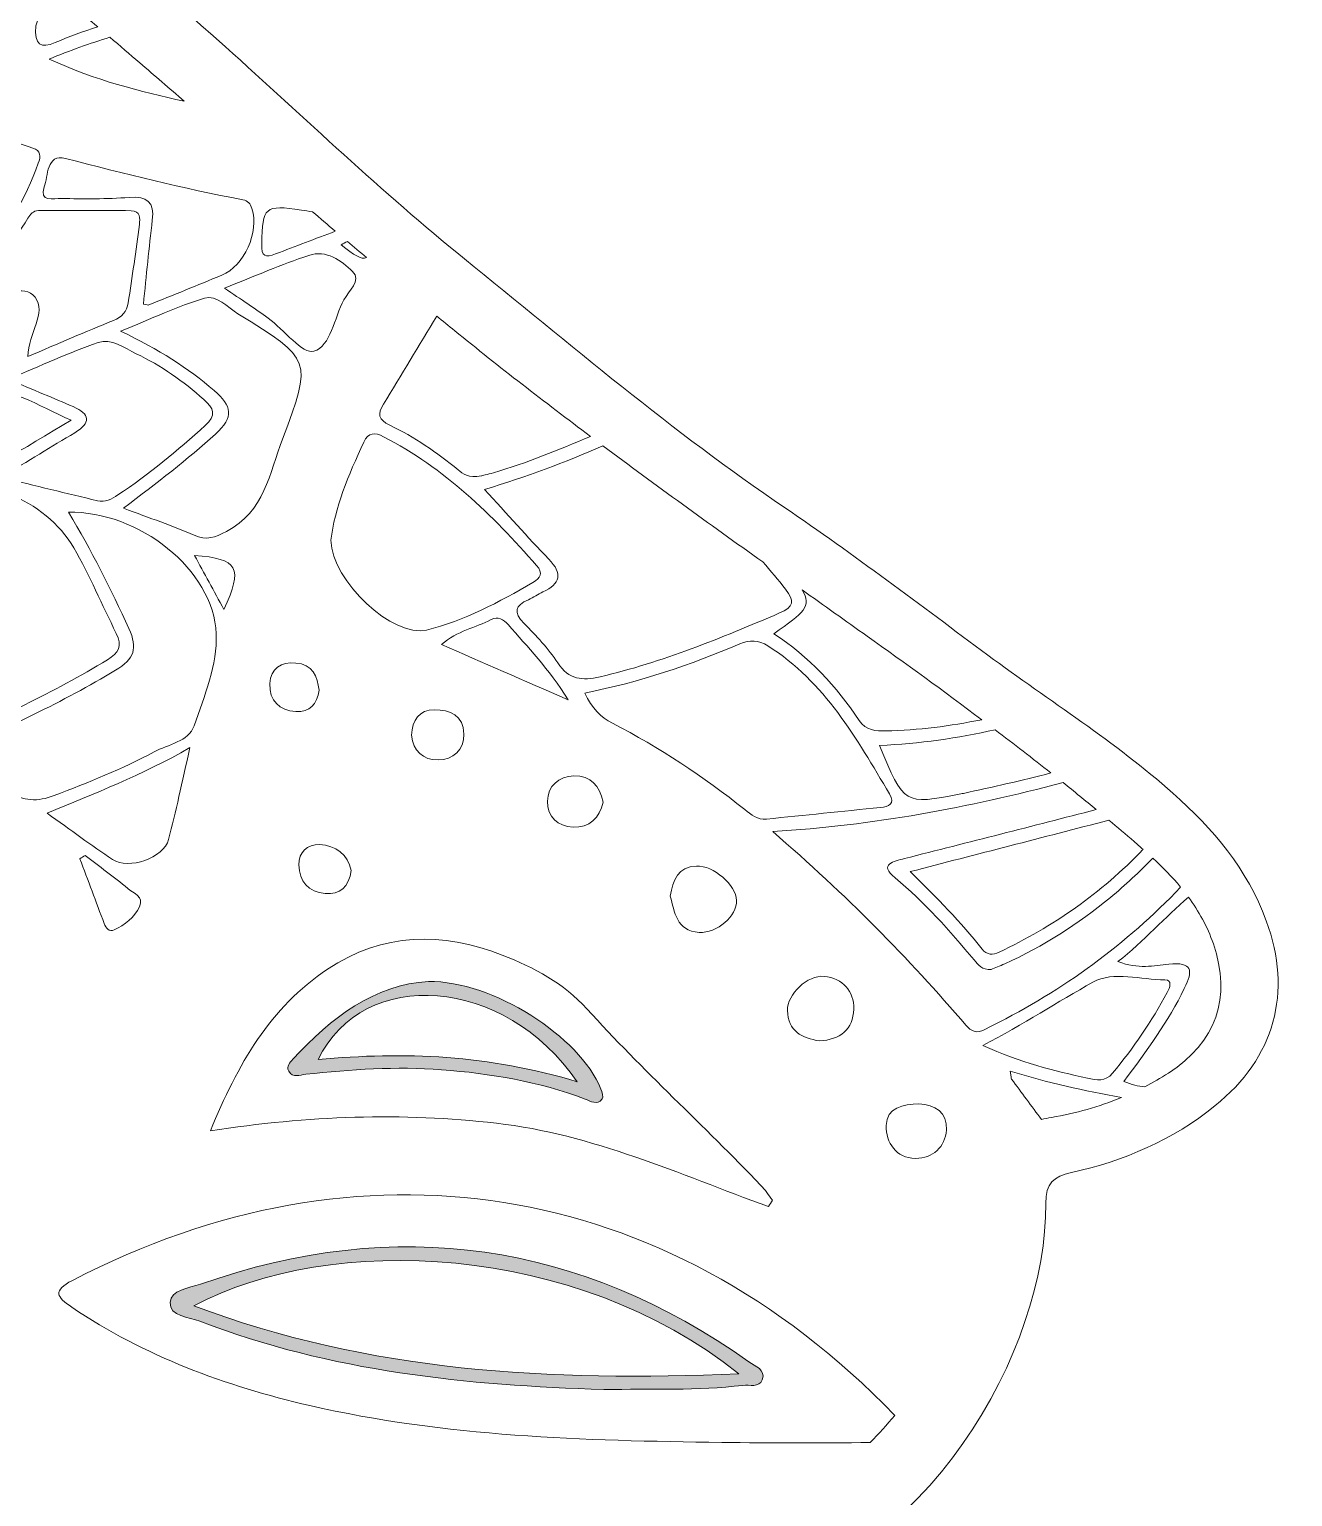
# Model space of a CAD drawing. Extents: x 196 to 3823, y -5725 to -331.
# Drawn here: x 1547.3 to 1787.2, y -2771.1 to -2492.5 of the extents above; entities that cross this region are included whole.
import ezdxf

# ---------------------------------------------------------------- set-up
doc = ezdxf.new("R2010")
doc.units = 0
doc.header["$MEASUREMENT"] = 0
doc.layers.add('Layer 1', color=7, linetype='Continuous')

# ---------------------------------------------------------------- blocks, each defined once
blk = doc.blocks.new('block 2')
at = {"layer": 'Layer 1', "true_color": 0xffffff}
h = blk.add_hatch(color=7, dxfattribs=at)
h.dxf.hatch_style = 2
edge = h.paths.add_edge_path()
edge.add_spline(control_points=[(1625.6, -2690.02), (1634.91, -2690.75), (1644.05, -2692.26), (1652.84, -2695.59), (1653.87, -2695.98), (1655.14, -2696.87), (1656.11, -2695.58), (1656.38, -2695.22), (1656.09, -2694.28), (1655.86, -2693.7), (1651.78, -2683.71), (1635.38, -2673.14), (1623.1, -2673.26), (1612.88, -2673.88), (1604.63, -2680.07), (1597.36, -2688.04), (1596.8, -2688.66), (1596.04, -2689.36), (1596.56, -2690.28), (1597.35, -2691.7), (1598.66, -2690.99), (1599.81, -2690.88), (1608.38, -2690.01), (1616.96, -2689.34), (1625.6, -2690.02)], knot_values=[0, 0, 0, 0, 1, 1, 1, 2, 2, 2, 3, 3, 3, 4, 4, 4, 5, 5, 5, 6, 6, 6, 7, 7, 7, 8, 8, 8, 8], degree=3, periodic=1)
edge = h.paths.add_edge_path()
edge.add_spline(control_points=[(1602.14, -2688.11), (1610.77, -2670.32), (1637.55, -2672.18), (1651.32, -2692.31), (1634.56, -2687.2), (1618.48, -2686.55), (1602.14, -2688.11)], knot_values=[0, 0, 0, 0, 1, 1, 1, 2, 2, 2, 2], degree=3, periodic=1)
h = blk.add_hatch(color=7, dxfattribs=at)
h.dxf.hatch_style = 2
edge = h.paths.add_edge_path()
edge.add_spline(control_points=[(1574.03, -2734.25), (1573.95, -2736.95), (1577.59, -2736.98), (1579.69, -2737.79), (1604.54, -2747.38), (1630.58, -2749.97), (1656.4, -2750.75), (1665.55, -2750.63), (1674.19, -2750.98), (1682.79, -2749.97), (1684.08, -2749.82), (1685.92, -2750.46), (1686.49, -2748.91), (1687.2, -2746.96), (1685.14, -2746.35), (1683.97, -2745.52), (1651.78, -2722.73), (1617.05, -2717.65), (1579.78, -2730.76), (1577.61, -2731.52), (1574.1, -2731.78), (1574.03, -2734.25)], knot_values=[0, 0, 0, 0, 1, 1, 1, 2, 2, 2, 3, 3, 3, 4, 4, 4, 5, 5, 5, 6, 6, 6, 7, 7, 7, 7], degree=3, periodic=1)
edge = h.paths.add_edge_path()
edge.add_spline(control_points=[(1682.03, -2747.75), (1646.1, -2749.34), (1611.93, -2747.41), (1578.57, -2734.88), (1604.41, -2720.98), (1650.92, -2722.89), (1682.03, -2747.75)], knot_values=[0, 0, 0, 0, 1, 1, 1, 2, 2, 2, 2], degree=3, periodic=1)
at = {"layer": 'Layer 1', "lineweight": 0}
for points, knots in [([(1782.21, -2661.74), (1778.62, -2651.94), (1772.08, -2644.26), (1764.45, -2637.5), (1753.49, -2627.77), (1741.06, -2619.97), (1729.31, -2611.28), (1716.54, -2601.82), (1703.91, -2592.19), (1690.73, -2583.27), (1669.44, -2568.87), (1649.89, -2552.15), (1629.93, -2536.03), (1614.23, -2523.34), (1599.61, -2509.29), (1584.56, -2495.8), (1559.73, -2473.53), (1534.69, -2451.53), (1506.82, -2433.03), (1480.33, -2415.45), (1451.94, -2402.34), (1420.65, -2395.85), (1398.49, -2391.28), (1376.01, -2389.99), (1353.51, -2388.98), (1301.9, -2386.65), (1250.47, -2387.48), (1199.41, -2396.71), (1186.01, -2399.14), (1172.36, -2399.3), (1158.78, -2397.41), (1142.91, -2395.19), (1128.59, -2388.51), (1114.77, -2380.99), (1084.4, -2364.45), (1052.73, -2353.13), (1017.67, -2351.89), (988.77, -2350.86), (960.42, -2353.4), (932.48, -2360.7), (913.22, -2365.73), (895.95, -2375.5), (878.46, -2384.52), (851.19, -2398.56), (822.76, -2401.32), (792.99, -2395.61), (772.47, -2391.67), (751.73, -2388.93), (730.85, -2388.42), (689.4, -2387.41), (647.97, -2388.37), (606.61, -2392), (566.26, -2395.55), (529.57, -2408.93), (495.9, -2431.27), (467.9, -2449.87), (442.56, -2471.74), (417.55, -2494.05), (402.59, -2507.41), (388.11, -2521.38), (372.54, -2533.98), (361.39, -2542.99), (350.67, -2552.53), (338.94, -2560.93), (324.3, -2571.42), (310.09, -2582.53), (295.39, -2592.95), (285.33, -2600.1), (275.52, -2607.59), (265.46, -2614.75), (255.29, -2621.99), (245.76, -2630.15), (236.02, -2637.99), (230.18, -2642.7), (224.88, -2648.01), (221.16, -2654.58), (211.5, -2671.59), (213.55, -2690.66), (233.28, -2701.18), (240.5, -2705.05), (248.11, -2707.77), (256.11, -2709.39), (259.7, -2710.11), (261.43, -2711.43), (260.96, -2715.55), (260.46, -2720.14), (260.41, -2724.87), (261.5, -2729.43), (269.43, -2762.49), (289.51, -2783.9), (322.55, -2792.77), (326.07, -2793.71), (329.6, -2794.58), (333.16, -2795.32), (347.93, -2798.34), (356.26, -2807.78), (360.37, -2821.85), (364.66, -2836.53), (372.95, -2848.77), (384.17, -2859.08), (402.93, -2876.34), (423.7, -2890.84), (445.45, -2903.99), (456, -2910.39), (467.26, -2915.2), (479.4, -2917.71), (486.9, -2919.27), (494.59, -2920.41), (502.09, -2918.62), (511.41, -2916.39), (520.46, -2913.1), (529.39, -2909.5), (542.86, -2904.05), (555.02, -2906.11), (565.46, -2916.46), (573.71, -2924.65), (580.46, -2934.17), (586.98, -2943.68), (593.37, -2952.99), (601.26, -2960.59), (609.49, -2967.99), (613.24, -2971.37), (616.39, -2975.34), (621.33, -2977.54), (632.81, -2982.65), (644.17, -2988.07), (655.3, -2993.88), (666.98, -2999.96), (677.65, -3007.82), (686.2, -3017.72), (695.39, -3028.34), (705.34, -3037.66), (717.73, -3044.25), (721.38, -3046.19), (725.13, -3048.01), (728.94, -3049.61), (731.11, -3050.51), (731.73, -3051.3), (730.42, -3053.55), (728.03, -3057.71), (725.94, -3062.05), (723.74, -3066.32), (683.22, -3145.25), (659.49, -3228.61), (656.93, -3317.64), (656.07, -3347.31), (659.64, -3376.22), (671.16, -3403.75), (699.29, -3470.96), (752.94, -3509.02), (819.29, -3532.08), (828.26, -3535.2), (838.01, -3535.16), (846.76, -3529.89), (855.38, -3524.69), (857.23, -3514.13), (851.03, -3506.24), (848.73, -3503.32), (845.77, -3501.19), (842.64, -3499.3), (831.42, -3492.51), (820.75, -3484.91), (810.34, -3476.95), (768.62, -3445.04), (747.74, -3402.9), (748.32, -3350.32), (748.53, -3330.71), (750.86, -3311.31), (754.65, -3292.08), (763.74, -3245.95), (781.35, -3203.07), (804.21, -3162.18), (820.19, -3133.6), (839.36, -3107.14), (858.22, -3080.47), (863.74, -3072.67), (869.1, -3064.75), (875.24, -3055.85), (877.71, -3068.85), (880.09, -3080.64), (882.17, -3092.48), (886.21, -3115.47), (889.59, -3138.56), (892.46, -3161.74), (895.17, -3183.77), (897.49, -3205.84), (899.04, -3227.98), (901.1, -3257.46), (900.26, -3287.02), (900.1, -3316.52), (900, -3335.83), (900.15, -3355.17), (899.44, -3374.49), (899.18, -3381.53), (899.78, -3388.61), (899.76, -3395.7), (899.7, -3416.24), (900.53, -3436.81), (901.47, -3457.35), (902.96, -3490.15), (905.73, -3522.85), (910.12, -3555.4), (913.43, -3580.05), (917.9, -3604.44), (926.9, -3627.78), (943.65, -3671.22), (990.36, -3696.79), (1034.47, -3685.77), (1073.23, -3676.09), (1095.75, -3649.68), (1105.44, -3612.06), (1114, -3578.85), (1115.04, -3544.59), (1117.56, -3510.57), (1119.1, -3489.74), (1120.85, -3468.93), (1122.22, -3448.09), (1122.94, -3437.17), (1124.53, -3426.14), (1119.51, -3415.6), (1116.18, -3408.6), (1111.3, -3403.32), (1103.57, -3402.03), (1099.99, -3401.42), (1099.15, -3400.34), (1099.62, -3397.12), (1101.96, -3381.19), (1102.36, -3365.09), (1103.88, -3349.09), (1106.05, -3326.33), (1108.54, -3303.61), (1110.53, -3280.83), (1112.51, -3258.06), (1114.1, -3235.25), (1115.78, -3212.44), (1118.43, -3176.24), (1120.87, -3140.01), (1123.64, -3103.82), (1124.83, -3088.47), (1126.64, -3073.17), (1128.32, -3056.3), (1134.61, -3065.34), (1139.89, -3073.13), (1145.4, -3080.77), (1176.11, -3123.39), (1204.16, -3167.59), (1223.36, -3216.76), (1242.95, -3266.94), (1255.21, -3318.53), (1250.51, -3372.95), (1248.82, -3392.49), (1243.38, -3411.04), (1233.46, -3428.05), (1217.7, -3455.08), (1194.96, -3475.1), (1168.88, -3491.7), (1163.02, -3495.44), (1156.92, -3498.85), (1151.75, -3503.6), (1141.57, -3512.96), (1144.32, -3526.97), (1157.29, -3531.72), (1165.58, -3534.75), (1174.07, -3534.47), (1182.2, -3531.74), (1227.41, -3516.56), (1266.99, -3492.7), (1297.7, -3455.51), (1322.72, -3425.21), (1337.98, -3390.63), (1342.26, -3351.52), (1344.69, -3329.38), (1343.98, -3307.18), (1341.75, -3285), (1338.71, -3254.78), (1333.16, -3225.01), (1325.89, -3195.57), (1313.69, -3146.25), (1294.44, -3099.67), (1270.57, -3054.93), (1268.85, -3051.69), (1269.24, -3050.75), (1272.6, -3049.62), (1286.61, -3044.9), (1298.58, -3036.92), (1309.21, -3026.63), (1313.24, -3022.72), (1316.74, -3018.29), (1320.84, -3014.61), (1327.13, -3008.99), (1333.34, -3003.27), (1339.56, -2997.55), (1344.33, -2993.15), (1349.63, -2989.22), (1356.21, -2988.13), (1367.28, -2986.31), (1376.76, -2981.62), (1385.67, -2974.78), (1395.64, -2967.13), (1404.97, -2958.94), (1411.29, -2948.1), (1417.58, -2937.31), (1424.76, -2927.24), (1433.33, -2918.25), (1437.45, -2913.93), (1441.82, -2909.77), (1448.13, -2907.84), (1458.45, -2904.66), (1467.51, -2907.82), (1476.4, -2911.99), (1496.76, -2921.57), (1516.98, -2921.18), (1537.49, -2912.53), (1556.01, -2904.71), (1572.02, -2892.85), (1588.35, -2881.52), (1613.48, -2864.11), (1635.15, -2843.96), (1643.54, -2812.92), (1645.58, -2805.34), (1651.59, -2800.41), (1659.06, -2797.91), (1665.96, -2795.61), (1672.94, -2793.36), (1680.05, -2791.88), (1718.3, -2783.94), (1740.52, -2742.95), (1740.34, -2715.43), (1740.32, -2711.57), (1741.79, -2710.31), (1745.2, -2709.56), (1755.19, -2707.34), (1764.42, -2703.38), (1772.46, -2696.89), (1783.79, -2687.74), (1787.21, -2675.39), (1782.21, -2661.74)], [0, 0, 0, 0, 1, 1, 1, 2, 2, 2, 3, 3, 3, 4, 4, 4, 5, 5, 5, 6, 6, 6, 7, 7, 7, 8, 8, 8, 9, 9, 9, 10, 10, 10, 11, 11, 11, 12, 12, 12, 13, 13, 13, 14, 14, 14, 15, 15, 15, 16, 16, 16, 17, 17, 17, 18, 18, 18, 19, 19, 19, 20, 20, 20, 21, 21, 21, 22, 22, 22, 23, 23, 23, 24, 24, 24, 25, 25, 25, 26, 26, 26, 27, 27, 27, 28, 28, 28, 29, 29, 29, 30, 30, 30, 31, 31, 31, 32, 32, 32, 33, 33, 33, 34, 34, 34, 35, 35, 35, 36, 36, 36, 37, 37, 37, 38, 38, 38, 39, 39, 39, 40, 40, 40, 41, 41, 41, 42, 42, 42, 43, 43, 43, 44, 44, 44, 45, 45, 45, 46, 46, 46, 47, 47, 47, 48, 48, 48, 49, 49, 49, 50, 50, 50, 51, 51, 51, 52, 52, 52, 53, 53, 53, 54, 54, 54, 55, 55, 55, 56, 56, 56, 57, 57, 57, 58, 58, 58, 59, 59, 59, 60, 60, 60, 61, 61, 61, 62, 62, 62, 63, 63, 63, 64, 64, 64, 65, 65, 65, 66, 66, 66, 67, 67, 67, 68, 68, 68, 69, 69, 69, 70, 70, 70, 71, 71, 71, 72, 72, 72, 73, 73, 73, 74, 74, 74, 75, 75, 75, 76, 76, 76, 77, 77, 77, 78, 78, 78, 79, 79, 79, 80, 80, 80, 81, 81, 81, 82, 82, 82, 83, 83, 83, 84, 84, 84, 85, 85, 85, 86, 86, 86, 87, 87, 87, 88, 88, 88, 89, 89, 89, 90, 90, 90, 91, 91, 91, 92, 92, 92, 93, 93, 93, 94, 94, 94, 95, 95, 95, 96, 96, 96, 97, 97, 97, 98, 98, 98, 99, 99, 99, 100, 100, 100, 101, 101, 101, 102, 102, 102, 103, 103, 103, 104, 104, 104, 105, 105, 105, 106, 106, 106, 107, 107, 107, 108, 108, 108, 109, 109, 109, 110, 110, 110, 111, 111, 111, 112, 112, 112, 112]), ([(1548.52, -2491.78), (1549.25, -2489.81), (1550.1, -2487.18), (1551.17, -2484.65), (1551.21, -2484.55), (1551.26, -2484.45), (1551.3, -2484.35), (1554.31, -2486.89), (1557.3, -2489.43), (1560.3, -2491.99), (1557.56, -2492.85), (1554.85, -2493.82), (1552.21, -2494.97), (1549.51, -2496.14), (1548.28, -2495.46), (1548.52, -2491.78)], [0, 0, 0, 0, 1, 1, 1, 2, 2, 2, 3, 3, 3, 4, 4, 4, 5, 5, 5, 5]), ([(1568.26, -2498.81), (1571.08, -2501.23), (1573.9, -2503.66), (1576.72, -2506.1), (1568.37, -2504.24), (1559.88, -2502.2), (1551.09, -2498.09), (1555, -2496.47), (1558.83, -2495.12), (1562.6, -2493.96), (1564.49, -2495.57), (1566.37, -2497.19), (1568.26, -2498.81)], [0, 0, 0, 0, 1, 1, 1, 2, 2, 2, 3, 3, 3, 4, 4, 4, 4]), ([(1549.01, -2517.89), (1546.49, -2524.6), (1543.13, -2530.82), (1537.89, -2537.35), (1536.99, -2527.5), (1535.38, -2519.02), (1532.29, -2509.7), (1538.14, -2511.67), (1543.06, -2513.32), (1547.98, -2515), (1549.53, -2515.52), (1549.49, -2516.61), (1549.01, -2517.89)], [0, 0, 0, 0, 1, 1, 1, 2, 2, 2, 3, 3, 3, 4, 4, 4, 4]), ([(1587.86, -2524.82), (1588.84, -2525.01), (1589.27, -2525.59), (1589.56, -2526.48), (1591.01, -2530.94), (1588.14, -2537.39), (1583.84, -2539.15), (1579.23, -2541.05), (1574.6, -2542.92), (1569.98, -2544.79), (1569.84, -2544.84), (1569.64, -2544.75), (1568.96, -2544.65), (1569.53, -2539.2), (1570.04, -2533.93), (1570.66, -2528.68), (1571.07, -2525.23), (1569.68, -2524.11), (1566.26, -2524.37), (1561.98, -2524.69), (1557.66, -2524.66), (1553.36, -2524.57), (1551.98, -2524.55), (1549.05, -2525.35), (1550.14, -2522.38), (1550.89, -2520.34), (1550.51, -2516.02), (1554.17, -2516.97), (1565.34, -2519.86), (1576.52, -2522.66), (1587.86, -2524.82)], [0, 0, 0, 0, 1, 1, 1, 2, 2, 2, 3, 3, 3, 4, 4, 4, 5, 5, 5, 6, 6, 6, 7, 7, 7, 8, 8, 8, 9, 9, 9, 10, 10, 10, 10]), ([(1568.2, -2529.54), (1567.55, -2534.5), (1566.84, -2539.45), (1566.08, -2544.4), (1565.84, -2546.04), (1564.92, -2547.09), (1563.27, -2547.75), (1558, -2549.86), (1552.79, -2552.13), (1547, -2554.58), (1547.2, -2550.08), (1550.62, -2546.27), (1548.39, -2543.33), (1546.31, -2540.6), (1541.89, -2543.44), (1538.19, -2542.3), (1541.22, -2537.5), (1544.12, -2532.9), (1547.04, -2528.32), (1547.5, -2527.59), (1548.05, -2526.88), (1549.04, -2526.88), (1554.9, -2526.87), (1560.78, -2526.84), (1566.64, -2526.89), (1568.4, -2526.91), (1568.36, -2528.34), (1568.2, -2529.54)], [0, 0, 0, 0, 1, 1, 1, 2, 2, 2, 3, 3, 3, 4, 4, 4, 5, 5, 5, 6, 6, 6, 7, 7, 7, 8, 8, 8, 9, 9, 9, 9]), ([(1598.97, -2526.77), (1599.67, -2526.88), (1600.38, -2526.99), (1601.09, -2527.1), (1602.53, -2528.33), (1603.95, -2529.56), (1605.41, -2530.8), (1601.63, -2532.22), (1597.84, -2533.64), (1594.08, -2535.11), (1592.1, -2535.87), (1591.38, -2535.63), (1591.44, -2533.22), (1591.62, -2526.13), (1591.95, -2525.75), (1598.97, -2526.77)], [0, 0, 0, 0, 1, 1, 1, 2, 2, 2, 3, 3, 3, 4, 4, 4, 5, 5, 5, 5]), ([(1607.7, -2532.73), (1608.91, -2533.76), (1610.11, -2534.78), (1611.33, -2535.8), (1610.34, -2536.23), (1608.98, -2535.35), (1606.53, -2533.39), (1606.91, -2533.14), (1607.3, -2532.93), (1607.7, -2532.73)], [0, 0, 0, 0, 1, 1, 1, 2, 2, 2, 3, 3, 3, 3]), ([(1601.33, -2553.59), (1599.24, -2554.2), (1595.63, -2549.5), (1592.63, -2547.28), (1590.18, -2545.47), (1587.61, -2543.82), (1584.35, -2541.59), (1590.19, -2539.29), (1595.2, -2537.09), (1600.38, -2535.37), (1603.68, -2534.27), (1606.61, -2536.37), (1608.7, -2538.42), (1610.48, -2540.15), (1607.95, -2542.14), (1607.05, -2543.8), (1605.19, -2547.24), (1604.56, -2552.64), (1601.33, -2553.59)], [0, 0, 0, 0, 1, 1, 1, 2, 2, 2, 3, 3, 3, 4, 4, 4, 5, 5, 5, 6, 6, 6, 6]), ([(1586.93, -2546.47), (1601, -2555.15), (1601.04, -2555.2), (1595.37, -2570.28), (1592.94, -2576.74), (1591.95, -2584.05), (1584.73, -2587.8), (1582.56, -2588.94), (1580.98, -2589.58), (1578.6, -2588.52), (1574.52, -2586.72), (1570.27, -2585.31), (1565.18, -2583.38), (1571.64, -2578.52), (1577.32, -2574.13), (1582.68, -2569.3), (1586.23, -2566.09), (1585.79, -2563.95), (1582.41, -2561.05), (1577.4, -2556.76), (1571.96, -2553.24), (1564.63, -2549.78), (1570.64, -2547.35), (1575.48, -2545.04), (1580.56, -2543.51), (1582.87, -2542.81), (1584.92, -2545.22), (1586.93, -2546.47)], [0, 0, 0, 0, 1, 1, 1, 2, 2, 2, 3, 3, 3, 4, 4, 4, 5, 5, 5, 6, 6, 6, 7, 7, 7, 8, 8, 8, 9, 9, 9, 9]), ([(1614.53, -2563.65), (1617.91, -2558.08), (1621.3, -2552.48), (1624.67, -2546.9), (1625.81, -2547.83), (1626.94, -2548.77), (1628.09, -2549.69), (1636.55, -2556.57), (1645.17, -2563.23), (1653.88, -2569.76), (1647.83, -2572.31), (1641.78, -2574.81), (1635.46, -2576.66), (1634.32, -2576.99), (1633.17, -2577.24), (1633.16, -2577.24), (1630.56, -2577.71), (1629.67, -2576.84), (1628.73, -2576.09), (1624.67, -2572.85), (1620.45, -2569.82), (1615.74, -2567.62), (1613.54, -2566.6), (1613.42, -2565.48), (1614.53, -2563.65)], [0, 0, 0, 0, 1, 1, 1, 2, 2, 2, 3, 3, 3, 4, 4, 4, 5, 5, 5, 6, 6, 6, 7, 7, 7, 8, 8, 8, 8]), ([(1541.95, -2577.53), (1547.15, -2574.37), (1551.53, -2571.7), (1555.92, -2569.06), (1559.04, -2567.18), (1558.86, -2565.5), (1555.61, -2564.1), (1551.98, -2562.52), (1548.31, -2561.02), (1543.28, -2558.92), (1549.61, -2556.28), (1554.88, -2553.83), (1560.35, -2551.93), (1562.88, -2551.05), (1565.32, -2552.95), (1567.61, -2554.05), (1572.31, -2556.31), (1576.54, -2559.26), (1580.44, -2562.74), (1582.39, -2564.46), (1582.85, -2565.72), (1580.71, -2567.68), (1575.46, -2572.46), (1570.01, -2576.94), (1564.1, -2580.88), (1562.93, -2581.66), (1561.7, -2582.33), (1560.24, -2581.97), (1554.41, -2580.58), (1548.61, -2579.15), (1541.95, -2577.53)], [0, 0, 0, 0, 1, 1, 1, 2, 2, 2, 3, 3, 3, 4, 4, 4, 5, 5, 5, 6, 6, 6, 7, 7, 7, 8, 8, 8, 9, 9, 9, 10, 10, 10, 10]), ([(1508.43, -2573.81), (1518.06, -2569.69), (1527.47, -2564.96), (1537.38, -2561.71), (1543.29, -2559.77), (1548.79, -2563.95), (1555.26, -2566.67), (1545.94, -2571.86), (1538.63, -2578.58), (1527.46, -2575.99), (1521.42, -2574.59), (1514.91, -2575.18), (1508.61, -2574.87), (1508.55, -2574.51), (1508.49, -2574.16), (1508.43, -2573.81)], [0, 0, 0, 0, 1, 1, 1, 2, 2, 2, 3, 3, 3, 4, 4, 4, 5, 5, 5, 5]), ([(1614.57, -2569.82), (1626.11, -2575.78), (1635.22, -2584.61), (1643.63, -2594.28), (1644.91, -2595.75), (1644.43, -2596.61), (1642.93, -2597.48), (1636.53, -2601.24), (1629.94, -2604.74), (1622.73, -2606.53), (1616.47, -2608.08), (1604.68, -2597.26), (1604.57, -2589.46), (1605.25, -2583.43), (1607.89, -2577.1), (1610.82, -2570.85), (1611.72, -2568.95), (1612.9, -2568.96), (1614.57, -2569.82)], [0, 0, 0, 0, 1, 1, 1, 2, 2, 2, 3, 3, 3, 4, 4, 4, 5, 5, 5, 6, 6, 6, 6]), ([(1686.59, -2593.6), (1688.07, -2595.29), (1689.53, -2597), (1690.93, -2598.77), (1692.71, -2601), (1692.45, -2602.15), (1689.79, -2603.29), (1678.67, -2608.04), (1667.52, -2612.65), (1655.69, -2615.41), (1652.29, -2616.2), (1649.77, -2615.94), (1647.66, -2612.75), (1645.86, -2610.04), (1643.58, -2607.61), (1641.27, -2605.29), (1639.17, -2603.18), (1639.48, -2601.88), (1642.09, -2600.77), (1643.03, -2600.36), (1643.89, -2599.75), (1644.82, -2599.3), (1648.12, -2597.73), (1648.67, -2595.86), (1645.94, -2593.05), (1641.89, -2588.88), (1638.04, -2584.5), (1633.77, -2579.83), (1641.67, -2577.39), (1649.07, -2574.73), (1656.22, -2571.52), (1666.25, -2579.01), (1676.4, -2586.33), (1686.59, -2593.6)], [0, 0, 0, 0, 1, 1, 1, 2, 2, 2, 3, 3, 3, 4, 4, 4, 5, 5, 5, 6, 6, 6, 7, 7, 7, 8, 8, 8, 9, 9, 9, 10, 10, 10, 11, 11, 11, 11]), ([(1531.36, -2608.65), (1542.38, -2601.26), (1542.35, -2601.16), (1534.74, -2590.1), (1532.21, -2586.42), (1529.47, -2582.9), (1526.82, -2579.26), (1537.71, -2576.68), (1550.4, -2581.64), (1555.76, -2590.93), (1558.77, -2596.16), (1561.09, -2601.76), (1563.82, -2607.16), (1565.03, -2609.53), (1564.3, -2610.88), (1562.13, -2612.19), (1551.88, -2618.34), (1541.21, -2623.61), (1530.01, -2627.77), (1528.85, -2628.21), (1527.75, -2628.57), (1526.53, -2628), (1521.73, -2625.76), (1516.93, -2623.53), (1511.64, -2621.08), (1518.61, -2616.71), (1525.09, -2612.85), (1531.36, -2608.65)], [0, 0, 0, 0, 1, 1, 1, 2, 2, 2, 3, 3, 3, 4, 4, 4, 5, 5, 5, 6, 6, 6, 7, 7, 7, 8, 8, 8, 9, 9, 9, 9]), ([(1570.99, -2629.67), (1564.9, -2632.92), (1558.51, -2635.5), (1552.04, -2637.95), (1548.85, -2639.17), (1546.22, -2639.09), (1543.31, -2637.15), (1539.77, -2634.77), (1535.93, -2632.85), (1531.25, -2630.19), (1543.02, -2625.2), (1553.6, -2620.21), (1563.69, -2614.17), (1567.28, -2612.02), (1567.91, -2609.98), (1566.21, -2606.25), (1562.79, -2598.75), (1559.13, -2591.37), (1554.72, -2584.16), (1568.02, -2583.84), (1582.32, -2595.07), (1582.8, -2607.26), (1583.03, -2613.03), (1580.57, -2619.07), (1578.59, -2624.72), (1577.54, -2627.72), (1573.69, -2628.23), (1570.99, -2629.67)], [0, 0, 0, 0, 1, 1, 1, 2, 2, 2, 3, 3, 3, 4, 4, 4, 5, 5, 5, 6, 6, 6, 7, 7, 7, 8, 8, 8, 9, 9, 9, 9]), ([(1584.26, -2602.65), (1582.31, -2599.05), (1580.53, -2595.79), (1578.67, -2592.36), (1586.99, -2592.99), (1587.93, -2594.63), (1584.26, -2602.65)], [0, 0, 0, 0, 1, 1, 1, 2, 2, 2, 2]), ([(1694.07, -2598.92), (1698.18, -2601.83), (1702.29, -2604.76), (1706.4, -2607.68), (1713.72, -2612.88), (1720.99, -2618.15), (1728.16, -2623.55), (1722.17, -2624.76), (1716.13, -2625.57), (1709.94, -2625.68), (1708.09, -2625.72), (1706.17, -2625.63), (1704.91, -2623.7), (1700.62, -2617.18), (1695.33, -2611.6), (1688.7, -2607.22), (1694.4, -2603.19), (1695.99, -2602.04), (1694.07, -2598.92)], [0, 0, 0, 0, 1, 1, 1, 2, 2, 2, 3, 3, 3, 4, 4, 4, 5, 5, 5, 6, 6, 6, 6]), ([(1625.55, -2609.27), (1628.61, -2606.66), (1632.07, -2606.08), (1635.03, -2604.55), (1636.28, -2603.9), (1637.37, -2604.51), (1638.23, -2605.5), (1641.91, -2609.75), (1645.88, -2613.76), (1649.66, -2619.8), (1640.96, -2616), (1633.48, -2612.73), (1625.55, -2609.27)], [0, 0, 0, 0, 1, 1, 1, 2, 2, 2, 3, 3, 3, 4, 4, 4, 4]), ([(1687.3, -2642.43), (1685.58, -2642.61), (1684.39, -2641.58), (1683.16, -2640.6), (1675.3, -2634.37), (1666.98, -2628.82), (1658.06, -2624.22), (1655.8, -2623.06), (1654.19, -2621.43), (1652.79, -2618.49), (1663.26, -2616.42), (1672.85, -2613.13), (1682.21, -2609.17), (1684.13, -2608.35), (1685.78, -2608.42), (1687.57, -2609.55), (1698.4, -2616.37), (1704.39, -2627.13), (1710.66, -2637.66), (1711.81, -2639.58), (1710.47, -2640.05), (1708.92, -2640.21), (1701.71, -2640.96), (1694.5, -2641.7), (1687.3, -2642.43)], [0, 0, 0, 0, 1, 1, 1, 2, 2, 2, 3, 3, 3, 4, 4, 4, 5, 5, 5, 6, 6, 6, 7, 7, 7, 8, 8, 8, 8]), ([(1597.92, -2622.01), (1594.78, -2621.77), (1592.83, -2619.98), (1592.99, -2616.71), (1593.13, -2613.75), (1595.13, -2612.59), (1597.89, -2612.79), (1601.11, -2613.02), (1601.97, -2615.36), (1602.34, -2617.96), (1601.93, -2620.6), (1600.58, -2622.22), (1597.92, -2622.01)], [0, 0, 0, 0, 1, 1, 1, 2, 2, 2, 3, 3, 3, 4, 4, 4, 4]), ([(1629.84, -2626.29), (1629.84, -2629.35), (1627.81, -2631.13), (1624.93, -2631.19), (1622, -2631.25), (1620.22, -2629.44), (1619.85, -2626.51), (1620.04, -2623.66), (1621.34, -2621.66), (1624.23, -2621.67), (1627.14, -2621.67), (1629.84, -2622.71), (1629.84, -2626.29)], [0, 0, 0, 0, 1, 1, 1, 2, 2, 2, 3, 3, 3, 4, 4, 4, 4]), ([(1730.71, -2625.47), (1734.28, -2628.16), (1737.8, -2630.9), (1741.3, -2633.67), (1735.78, -2635.1), (1730.24, -2636.34), (1724.68, -2637.55), (1724.51, -2637.58), (1724.34, -2637.61), (1724.17, -2637.64), (1713.4, -2639.74), (1713.4, -2639.74), (1708.77, -2628.44), (1716.38, -2628.12), (1723.61, -2627.03), (1730.71, -2625.47)], [0, 0, 0, 0, 1, 1, 1, 2, 2, 2, 3, 3, 3, 4, 4, 4, 5, 5, 5, 5]), ([(1563.11, -2650.1), (1559.1, -2647.44), (1555.25, -2644.56), (1550.66, -2641.3), (1559.75, -2637.5), (1568.49, -2634.23), (1577.81, -2628.84), (1576.25, -2635.63), (1575.16, -2641.01), (1573.75, -2646.3), (1572.82, -2649.78), (1566.15, -2652.13), (1563.11, -2650.1)], [0, 0, 0, 0, 1, 1, 1, 2, 2, 2, 3, 3, 3, 4, 4, 4, 4]), ([(1650.73, -2634.24), (1653.9, -2634.14), (1655.69, -2636.09), (1656.26, -2639.21), (1655.61, -2642.28), (1653.7, -2644.08), (1650.56, -2643.94), (1647.63, -2643.82), (1645.64, -2641.98), (1645.7, -2639.05), (1645.76, -2636.12), (1647.83, -2634.32), (1650.73, -2634.24)], [0, 0, 0, 0, 1, 1, 1, 2, 2, 2, 3, 3, 3, 4, 4, 4, 4]), ([(1725.21, -2681.65), (1714.27, -2668.79), (1702.4, -2656.83), (1688.47, -2644.8), (1707.55, -2643.61), (1725.73, -2640.26), (1743.61, -2635.49), (1745.72, -2637.19), (1747.83, -2638.9), (1749.92, -2640.63), (1737.78, -2643.75), (1725.65, -2646.83), (1713.51, -2649.93), (1711.47, -2650.45), (1708.53, -2650.95), (1711.7, -2653.57), (1717.32, -2658.22), (1722.09, -2663.63), (1726.73, -2669.18), (1727.51, -2670.13), (1728.24, -2671.1), (1729.96, -2670.97), (1730.64, -2670.69), (1731.62, -2670.34), (1732.56, -2669.91), (1739.79, -2666.58), (1746.47, -2662.37), (1752.63, -2657.29), (1755.45, -2654.95), (1758.12, -2652.47), (1760.65, -2649.84), (1762.52, -2651.59), (1764.31, -2653.4), (1765.94, -2655.35), (1765.94, -2655.35), (1765.94, -2655.36), (1765.94, -2655.36), (1755.64, -2666.15), (1743.73, -2674.89), (1730.2, -2681.62), (1728.55, -2682.44), (1727.04, -2683.8), (1725.21, -2681.65)], [0, 0, 0, 0, 1, 1, 1, 2, 2, 2, 3, 3, 3, 4, 4, 4, 5, 5, 5, 6, 6, 6, 7, 7, 7, 8, 8, 8, 9, 9, 9, 10, 10, 10, 11, 11, 11, 12, 12, 12, 13, 13, 13, 14, 14, 14, 14]), ([(1757.12, -2646.69), (1757.68, -2647.18), (1758.24, -2647.67), (1758.8, -2648.17), (1750.82, -2656.54), (1741.74, -2662.85), (1731.46, -2667.7), (1730.31, -2668.25), (1729.17, -2668.3), (1728.23, -2667.11), (1724.22, -2662.02), (1719.69, -2657.39), (1714.56, -2652.41), (1727.31, -2649.11), (1739.66, -2645.92), (1752.33, -2642.64), (1753.93, -2643.98), (1755.53, -2645.33), (1757.12, -2646.69)], [0, 0, 0, 0, 1, 1, 1, 2, 2, 2, 3, 3, 3, 4, 4, 4, 5, 5, 5, 6, 6, 6, 6]), ([(1556.9, -2649.96), (1557.24, -2649.76), (1557.58, -2649.55), (1557.92, -2649.35), (1560.62, -2651.41), (1563.38, -2653.4), (1565.98, -2655.58), (1567.04, -2656.47), (1569.17, -2657.16), (1568.22, -2659.07), (1567.25, -2661.06), (1565.46, -2662.53), (1563.41, -2663.49), (1562.45, -2663.94), (1561.85, -2663.1), (1561.53, -2662.26), (1559.98, -2658.17), (1558.45, -2654.06), (1556.9, -2649.96)], [0, 0, 0, 0, 1, 1, 1, 2, 2, 2, 3, 3, 3, 4, 4, 4, 5, 5, 5, 6, 6, 6, 6]), ([(1602.39, -2647.27), (1605.59, -2647.4), (1607.74, -2649.2), (1608.45, -2652.21), (1607.96, -2655.29), (1606.29, -2656.84), (1603.49, -2656.57), (1600.35, -2656.27), (1598.52, -2654.28), (1598.48, -2651.12), (1598.45, -2648.72), (1600.07, -2647.18), (1602.39, -2647.27)], [0, 0, 0, 0, 1, 1, 1, 2, 2, 2, 3, 3, 3, 4, 4, 4, 4]), ([(1669.03, -2657.05), (1669.53, -2654), (1670.46, -2651.48), (1673.98, -2651.35), (1677.23, -2651.22), (1681.5, -2654.93), (1681.61, -2657.86), (1681.71, -2660.79), (1677.92, -2664.16), (1674.49, -2663.94), (1670.13, -2663.66), (1669.87, -2660.04), (1669.03, -2657.05)], [0, 0, 0, 0, 1, 1, 1, 2, 2, 2, 3, 3, 3, 4, 4, 4, 4]), ([(1763.62, -2690.67), (1762.15, -2691.61), (1760.65, -2692.47), (1759.12, -2693.26), (1757.88, -2693.17), (1756.61, -2692.84), (1755.18, -2692.24), (1759.53, -2686.37), (1763.6, -2680.82), (1766.64, -2674.62), (1768.35, -2671.17), (1768.16, -2669.51), (1763.69, -2669.98), (1760.84, -2670.27), (1757.9, -2670.99), (1754.04, -2669.49), (1759.01, -2665.57), (1763, -2661.04), (1767.42, -2657.26), (1767.42, -2657.26), (1767.43, -2657.26), (1767.43, -2657.26), (1769.39, -2659.92), (1771.03, -2662.82), (1772.15, -2666.12), (1775.63, -2676.36), (1772.72, -2684.8), (1763.62, -2690.67)], [0, 0, 0, 0, 1, 1, 1, 2, 2, 2, 3, 3, 3, 4, 4, 4, 5, 5, 5, 6, 6, 6, 7, 7, 7, 8, 8, 8, 9, 9, 9, 9]), ([(1603.93, -2670.93), (1614.42, -2663.93), (1625.67, -2663.85), (1637.12, -2668.25), (1643.13, -2670.55), (1648.86, -2673.67), (1653.18, -2678.44), (1663.73, -2690.1), (1675.38, -2700.65), (1686.24, -2711.99), (1687.05, -2712.83), (1687.68, -2713.84), (1688.41, -2714.77), (1688.17, -2715.19), (1687.93, -2715.61), (1687.69, -2716.03), (1670.73, -2709.86), (1654.22, -2702.27), (1636.01, -2700.19), (1618.08, -2698.15), (1600.26, -2698.7), (1581.68, -2701.66), (1586.86, -2689.02), (1593.03, -2678.21), (1603.93, -2670.93)], [0, 0, 0, 0, 1, 1, 1, 2, 2, 2, 3, 3, 3, 4, 4, 4, 5, 5, 5, 6, 6, 6, 7, 7, 7, 8, 8, 8, 8]), ([(1602.14, -2688.11), (1610.77, -2670.32), (1637.55, -2672.18), (1651.32, -2692.31), (1634.56, -2687.2), (1618.48, -2686.55), (1602.14, -2688.11)], [0, 0, 0, 0, 1, 1, 1, 2, 2, 2, 2]), ([(1691.28, -2678.8), (1691.21, -2675.69), (1695.14, -2671.98), (1698.22, -2672.3), (1701.81, -2672.68), (1703.94, -2675.07), (1703.86, -2678.54), (1703.77, -2682.36), (1701.24, -2684.33), (1697.37, -2684.55), (1694.02, -2684.05), (1691.36, -2682.65), (1691.28, -2678.8)], [0, 0, 0, 0, 1, 1, 1, 2, 2, 2, 3, 3, 3, 4, 4, 4, 4]), ([(1749.27, -2673.41), (1753.25, -2671.19), (1758.37, -2672.99), (1762.97, -2672.94), (1764.45, -2672.93), (1763.87, -2674.5), (1763.4, -2675.36), (1760.47, -2680.83), (1756.97, -2685.93), (1752.99, -2690.7), (1751.62, -2692.34), (1749.98, -2691.99), (1748.28, -2691.63), (1741.88, -2690.28), (1735.59, -2688.62), (1728.35, -2685.43), (1736.16, -2681.37), (1742.59, -2677.12), (1749.27, -2673.41)], [0, 0, 0, 0, 1, 1, 1, 2, 2, 2, 3, 3, 3, 4, 4, 4, 5, 5, 5, 6, 6, 6, 6]), ([(1625.6, -2690.02), (1634.91, -2690.75), (1644.05, -2692.26), (1652.84, -2695.59), (1653.87, -2695.98), (1655.14, -2696.87), (1656.11, -2695.58), (1656.38, -2695.22), (1656.09, -2694.28), (1655.86, -2693.7), (1651.78, -2683.71), (1635.38, -2673.14), (1623.1, -2673.26), (1612.88, -2673.88), (1604.63, -2680.07), (1597.36, -2688.04), (1596.8, -2688.66), (1596.04, -2689.36), (1596.56, -2690.28), (1597.35, -2691.7), (1598.66, -2690.99), (1599.81, -2690.88), (1608.38, -2690.01), (1616.96, -2689.34), (1625.6, -2690.02)], [0, 0, 0, 0, 1, 1, 1, 2, 2, 2, 3, 3, 3, 4, 4, 4, 5, 5, 5, 6, 6, 6, 7, 7, 7, 8, 8, 8, 8]), ([(1741.44, -2699.07), (1740.76, -2699.18), (1740.13, -2699.33), (1739.54, -2699.5), (1737.62, -2696.94), (1735.73, -2694.36), (1733.82, -2691.79), (1733.73, -2691.67), (1733.76, -2691.47), (1733.57, -2690.29), (1740.73, -2692.51), (1747.69, -2694.03), (1754.69, -2695.3), (1750.44, -2697.06), (1746, -2698.3), (1741.44, -2699.07)], [0, 0, 0, 0, 1, 1, 1, 2, 2, 2, 3, 3, 3, 4, 4, 4, 5, 5, 5, 5]), ([(1721.45, -2701.45), (1721.22, -2704.69), (1718.92, -2706.91), (1715.6, -2706.86), (1711.87, -2706.81), (1709.98, -2703.89), (1710.03, -2700.64), (1710.09, -2697.19), (1713.23, -2696.65), (1716.25, -2696.49), (1719.23, -2696.73), (1721.71, -2698.07), (1721.45, -2701.45)], [0, 0, 0, 0, 1, 1, 1, 2, 2, 2, 3, 3, 3, 4, 4, 4, 4]), ([(1706.99, -2760.84), (1697.47, -2760.87), (1688.14, -2760.92), (1678.82, -2760.8), (1652.57, -2760.46), (1626.33, -2759.73), (1600.57, -2753.81), (1584.47, -2750.1), (1569.17, -2744.44), (1555.36, -2735.12), (1552.45, -2733.17), (1551.72, -2732), (1555.49, -2730.03), (1609.78, -2701.85), (1667.68, -2710.22), (1711.66, -2755.66), (1710.17, -2757.44), (1708.62, -2759.18), (1706.99, -2760.84)], [0, 0, 0, 0, 1, 1, 1, 2, 2, 2, 3, 3, 3, 4, 4, 4, 5, 5, 5, 6, 6, 6, 6]), ([(1574.03, -2734.25), (1573.95, -2736.95), (1577.59, -2736.98), (1579.69, -2737.79), (1604.54, -2747.38), (1630.58, -2749.97), (1656.4, -2750.75), (1665.55, -2750.63), (1674.19, -2750.98), (1682.79, -2749.97), (1684.08, -2749.82), (1685.92, -2750.46), (1686.49, -2748.91), (1687.2, -2746.96), (1685.14, -2746.35), (1683.97, -2745.52), (1651.78, -2722.73), (1617.05, -2717.65), (1579.78, -2730.76), (1577.61, -2731.52), (1574.1, -2731.78), (1574.03, -2734.25)], [0, 0, 0, 0, 1, 1, 1, 2, 2, 2, 3, 3, 3, 4, 4, 4, 5, 5, 5, 6, 6, 6, 7, 7, 7, 7]), ([(1682.03, -2747.75), (1646.1, -2749.34), (1611.93, -2747.41), (1578.57, -2734.88), (1604.41, -2720.98), (1650.92, -2722.89), (1682.03, -2747.75)], [0, 0, 0, 0, 1, 1, 1, 2, 2, 2, 2])]:
    blk.add_open_spline(points, degree=3, knots=knots, dxfattribs=at)

msp = doc.modelspace()

# ---------------------------------------------------------------- block references
at = {"layer": 'Layer 1'}
msp.add_blockref('block 2', (0, 0), dxfattribs=at)

doc.saveas('drawing.dxf')
